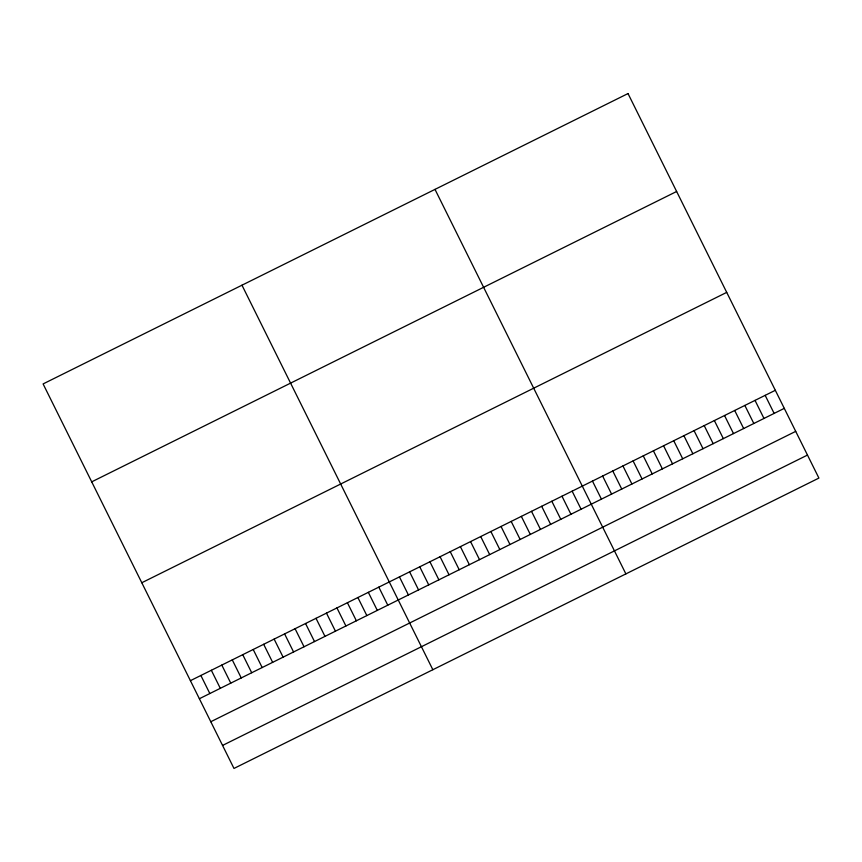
<?xml version="1.0" encoding="UTF-8"?>
<svg xmlns="http://www.w3.org/2000/svg" width="862" height="862" viewBox="0 0 862 862"><rect width="100%" height="100%" fill="white"/><g stroke="black" fill="none" stroke-linecap="round" stroke-linejoin="round"><path stroke-width="1.29" d="M91.706 481.847L676.638 191.483M141.788 582.744L726.72 292.38M190.405 680.668L775.326 390.303M199.37 698.726L784.291 408.362M210.791 721.731L795.712 431.366M222.558 745.436L807.478 455.071M765.165 395.346L774.13 413.404M755.015 400.388L763.98 418.447M744.854 405.431L753.819 423.49M734.693 410.474L743.658 428.533M724.533 415.516L733.497 433.575M714.372 420.559L723.337 438.629M704.211 425.602L713.176 443.671M694.05 430.644L703.026 448.714M683.9 435.687L692.865 453.757M673.739 440.741L682.704 458.799M663.578 445.783L672.543 463.842M653.418 450.826L662.382 468.885M643.257 455.869L652.222 473.928M633.096 460.911L642.061 478.97M622.946 465.954L631.911 484.013M612.785 470.997L621.75 489.056M602.624 476.039L611.589 494.098M592.463 481.082L601.428 499.141M434.998 189.381L625.877 573.898M572.142 491.168L581.107 509.226M561.981 496.21L570.946 514.269M551.831 501.253L560.796 519.312M541.67 506.296L550.635 524.355M531.509 511.338L540.474 529.397M521.348 516.381L530.313 534.44M511.188 521.424L520.152 539.483M501.027 526.466L509.992 544.525M490.866 531.509L499.831 549.568M480.716 536.552L489.681 554.611M470.555 541.595L479.52 559.653M460.394 546.637L469.359 564.696M450.233 551.68L459.198 569.739M440.073 556.723L449.037 574.782M429.912 561.765L438.877 579.835M419.751 566.808L428.726 584.878M409.601 571.851L418.566 589.92M399.44 576.893L408.405 594.963M241.974 285.203L432.853 669.72M378.817 587.141L387.781 605.199M368.343 592.334L377.308 610.393M357.881 597.528L366.846 615.587M347.408 602.721L356.372 620.791M336.945 607.925L345.91 625.984M326.472 613.119L335.437 631.178M316.009 618.313L324.974 636.371M305.547 623.506L314.511 641.565M295.073 628.7L304.038 646.769M284.611 633.904L293.576 651.963M274.138 639.098L283.102 657.156M263.675 644.291L272.64 662.35M253.202 649.485L262.167 667.544M242.739 654.689L251.704 672.748M232.277 659.883L241.241 677.941M221.803 665.076L230.768 683.135M211.341 670.27L220.306 688.329M200.868 675.463L209.832 693.533M628.021 93.559L43.1 383.924L233.979 768.441L818.9 478.076L628.021 93.559"/></g></svg>
